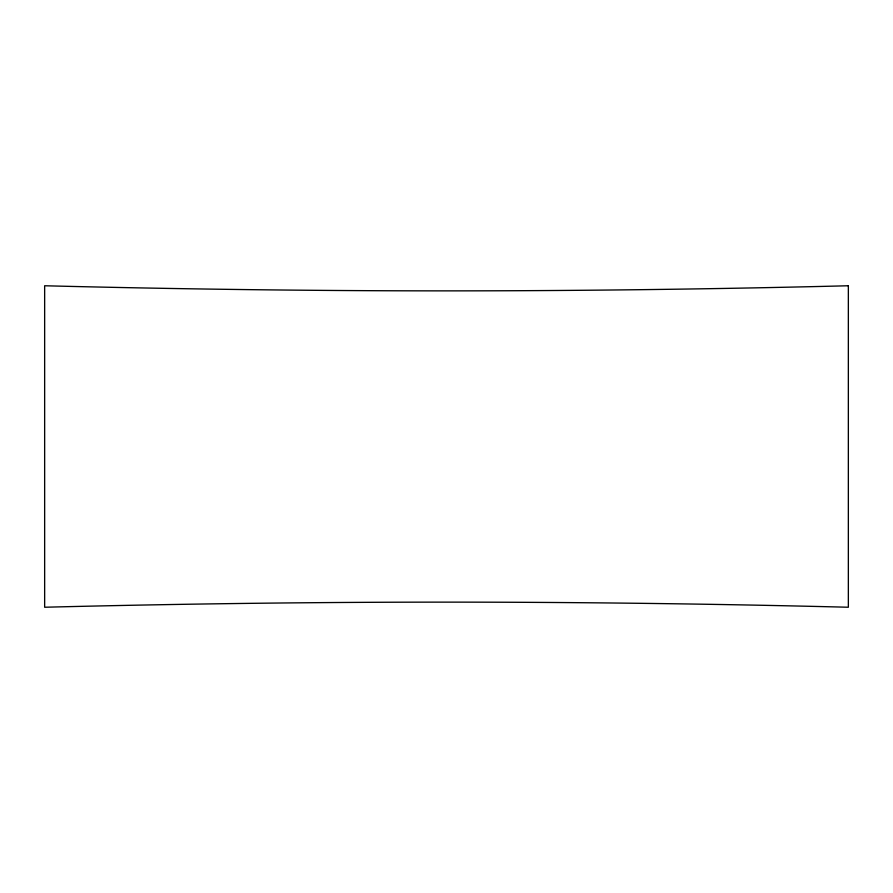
<?xml version="1.0" encoding="UTF-8"?>
<svg xmlns="http://www.w3.org/2000/svg" width="893" height="893" viewBox="0 0 893 893"><rect width="100%" height="100%" fill="white"/><g stroke="black" fill="none" stroke-linecap="round" stroke-linejoin="round"><path stroke-width="1.34" d="M848.35 285.76C580.506 292.569 312.494 292.569 44.65 285.76L44.65 607.24C312.494 600.431 580.506 600.431 848.35 607.24L848.35 285.76"/></g></svg>
